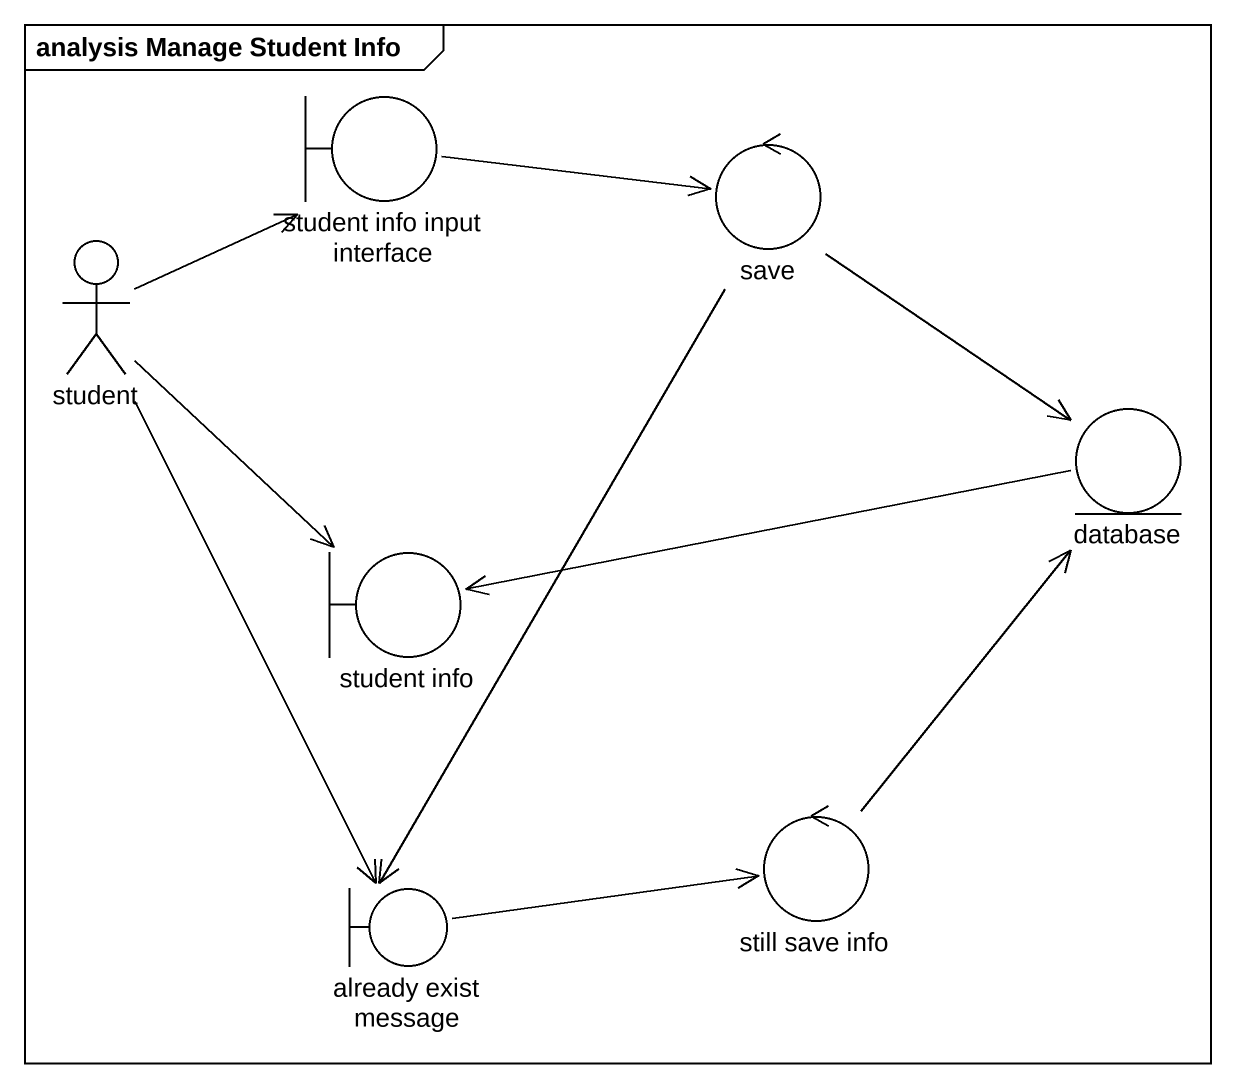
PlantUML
@startuml
mainframe analysis Manage Student Info
boundary "student info input interface" as student_info_input_interface
control save
actor student
entity "database" as database_
boundary "student info" as student_info
control "still save info" as still_save_info
boundary "already exist message" as already_exist_message
student_info_input_interface -right-> save
save --> database_
save --> already_exist_message
student -up-> student_info_input_interface
student --> student_info
student --> already_exist_message
database_ -left-> student_info
still_save_info -up-> database_
already_exist_message -right-> still_save_info
@enduml
